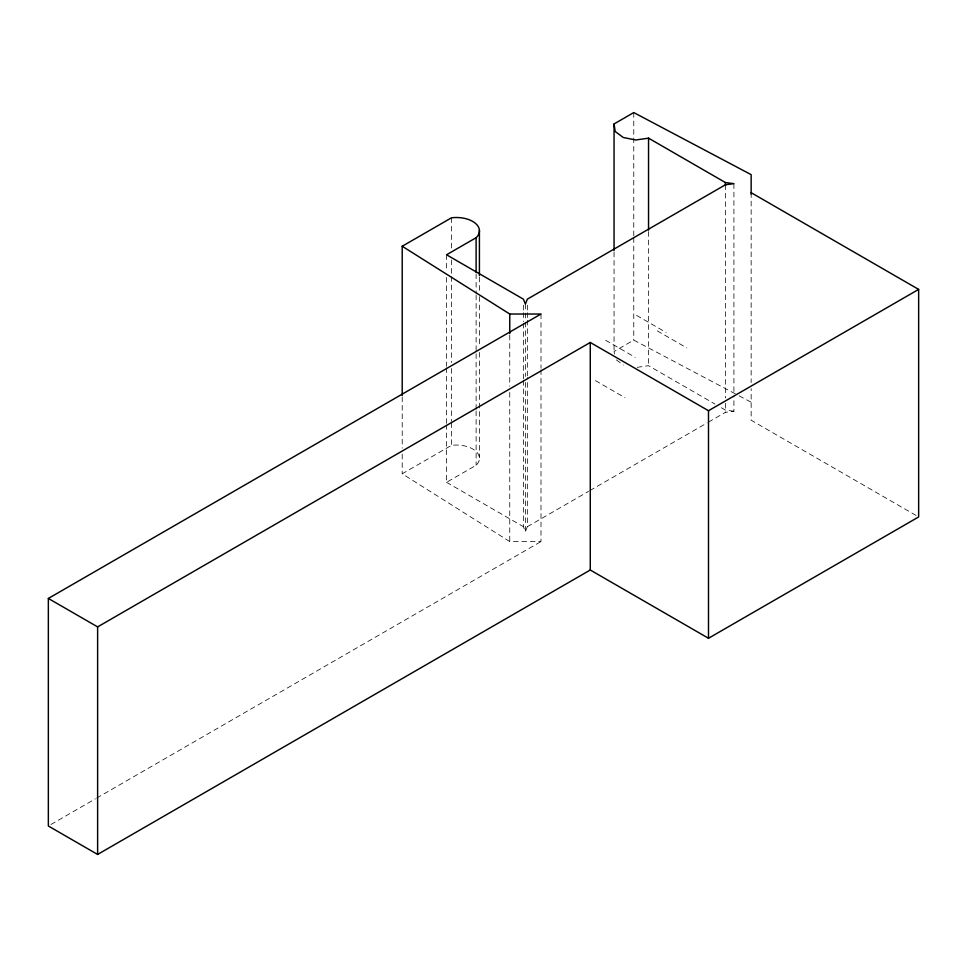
<?xml version="1.0" encoding="UTF-8"?>
<svg xmlns="http://www.w3.org/2000/svg" width="967" height="967" viewBox="0 0 967 967"><rect width="100%" height="100%" fill="white"/><g stroke="black" fill="none" stroke-linecap="round" stroke-linejoin="round"><path stroke-width="0.73" stroke-dasharray="4.83 3.63" d="M523.401 380.527L523.401 526.689L525.371 531.62L527.341 526.689L527.341 377.505M541 369.781L541 541.568L509.754 541.568L402.212 473.794L451.48 445.352A23.075 13.32 0 0 1 475.135 450.622A23.075 13.32 0 0 1 476.115 465.26L446.549 482.328L446.549 425.057M614.432 354.007L614.057 351.48L633.76 340.106L737.809 395.14M527.341 526.689L588.589 491.345M589.882 490.583L707.155 422.881M708.448 422.132L725.395 412.353L733.917 411.217L733.917 396.144M50.961 824.488L95.395 798.839M96.7 798.077L541 541.568M637.18 367.339L648.543 365.707L714.976 404.061M733.917 411.217L725.395 410.081L720.185 407.071M739.139 395.841L751.154 402.199M636.588 315.411L666.142 332.479M657.306 330.883L686.872 347.951M916.051 515.447L751.154 420.234L751.154 388.589M605.644 340.275L635.21 357.343M595.43 380.611L624.984 397.679M446.549 482.328L523.401 526.689M616.354 359.917L623.304 365.055M751.154 192.687L751.154 382.606M733.917 183.67L733.917 394.645M725.395 184.806L725.395 398.017M725.395 403.312L725.395 412.353M648.543 231.596L648.543 365.707M633.76 112.559L633.76 236.129M633.76 237.64L633.76 340.106M614.057 252.024L614.057 351.48M541 314.021L541 368.27M527.341 305.173L527.341 311.205M527.341 312.716L527.341 318.735M527.341 320.246L527.341 376.006M525.371 304.073L525.371 311.604M525.371 313.115L525.371 320.645M525.371 322.156L525.371 376.405M525.371 382.424L525.371 531.62M523.401 305.173L523.401 311.205M523.401 312.716L523.401 321.757M523.401 323.256L523.401 379.016M509.754 335.114L509.754 386.353M509.754 392.384L509.754 541.568M479.414 277.021L479.414 290.584M479.414 296.615L479.414 346.343M479.414 352.375L479.414 457.862M476.115 273.879L476.115 293.472M476.115 294.971L476.115 352.242M476.115 353.741L476.115 409.5M476.115 411.011L476.115 465.26M451.48 217.805L451.48 250.949M451.48 259.99L451.48 275.063M451.48 276.574L451.48 362.468M451.48 368.5L451.48 421.237M451.48 422.748L451.48 445.352M446.549 254.78L446.549 271.352M446.549 277.384L446.549 366.288M446.549 367.798L446.549 423.558M402.212 396.941L402.212 448.168M402.212 454.2L402.212 473.794"/><path stroke-width="1.45" d="M402.212 395.43L402.212 246.247L451.48 217.805A23.075 13.32 0 0 1 475.135 223.075A23.075 13.32 0 0 1 476.115 237.713L476.115 272.368M614.057 250.526L614.057 123.945L633.76 112.559L751.154 174.652L751.154 194.234M476.115 237.713L446.549 254.78L523.401 299.154L525.371 304.073L527.341 299.154L725.395 184.806L733.917 183.67L725.395 182.533L648.543 138.16L635.754 139.985L623.304 137.507L615.205 131.512L614.057 123.945M751.154 192.687L918.65 289.399L918.65 516.946L708.497 638.268L590.269 570.01L97.619 854.441L48.35 825.999L48.35 598.452L541 314.021L509.754 314.021L402.212 246.247M48.35 598.452L97.619 626.894L590.269 342.463L708.497 410.721L918.65 289.399M725.395 182.533L725.395 185.543M708.497 410.721L708.497 638.268M648.543 138.16L648.543 230.086M590.269 342.463L590.269 570.01M509.754 314.021L509.754 333.615M479.414 230.315L479.414 275.522M97.619 626.894L97.619 854.441"/></g></svg>
